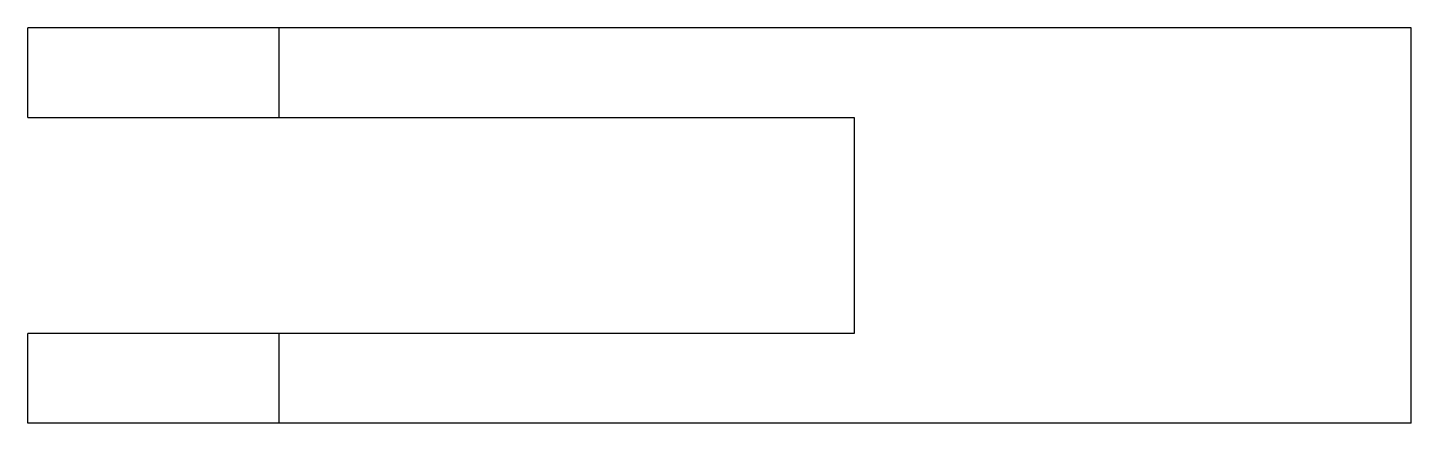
# Model space of a CAD drawing. Header units: metres. Extents: x -26 to 51, y -22 to 0.
import ezdxf

# ---------------------------------------------------------------- set-up
doc = ezdxf.new("R2010")
doc.units = ezdxf.units.M

msp = doc.modelspace()

# ---------------------------------------------------------------- linework, layer by layer
for points in [[(-26, -5), (-26, -4.9), (-26, -4.8), (-26, -4.7), (-26, -4.6), (-26, -4.5), (-26, -4.4), (-26, -4.3), (-26, -4.2), (-26, -4.1), (-26, -4), (-26, -3.9), (-26, -3.8), (-26, -3.7), (-26, -3.6), (-26, -3.5), (-26, -3.4), (-26, -3.3), (-26, -3.2), (-26, -3.1), (-26, -3), (-26, -2.9), (-26, -2.8), (-26, -2.7), (-26, -2.6), (-26, -2.5), (-26, -2.4), (-26, -2.3), (-26, -2.2), (-26, -2.1), (-26, -2), (-26, -1.9), (-26, -1.8), (-26, -1.7), (-26, -1.6), (-26, -1.5), (-26, -1.4), (-26, -1.3), (-26, -1.2), (-26, -1.1), (-26, -1), (-26, -0.9), (-26, -0.8), (-26, -0.7), (-26, -0.6), (-26, -0.5), (-26, -0.4), (-26, -0.3), (-26, -0.2), (-26, -0.1), (-26, 0)], [(-12, 0), (-12.049, 0), (-12.098, 0), (-12.147, 0), (-12.238, 0), (-12.383, 0), (-12.528, 0), (-12.673, 0), (-12.893, 0), (-13.127, 0), (-13.36, 0), (-13.616, 0), (-13.926, 0), (-14.237, 0), (-14.547, 0), (-14.901, 0), (-15.273, 0), (-15.644, 0), (-16.022, 0), (-16.436, 0), (-16.851, 0), (-17.265, 0), (-17.692, 0), (-18.128, 0), (-18.564, 0), (-19, 0), (-19.436, 0), (-19.872, 0), (-20.308, 0), (-20.735, 0), (-21.149, 0), (-21.564, 0), (-21.978, 0), (-22.356, 0), (-22.727, 0), (-23.099, 0), (-23.453, 0), (-23.763, 0), (-24.074, 0), (-24.384, 0), (-24.64, 0), (-24.873, 0), (-25.107, 0), (-25.327, 0), (-25.472, 0), (-25.617, 0), (-25.762, 0), (-25.853, 0), (-25.902, 0), (-25.951, 0), (-26, 0)], [(-12, -5), (-12, -4.9), (-12, -4.8), (-12, -4.7), (-12, -4.6), (-12, -4.5), (-12, -4.4), (-12, -4.3), (-12, -4.2), (-12, -4.1), (-12, -4), (-12, -3.9), (-12, -3.8), (-12, -3.7), (-12, -3.6), (-12, -3.5), (-12, -3.4), (-12, -3.3), (-12, -3.2), (-12, -3.1), (-12, -3), (-12, -2.9), (-12, -2.8), (-12, -2.7), (-12, -2.6), (-12, -2.5), (-12, -2.4), (-12, -2.3), (-12, -2.2), (-12, -2.1), (-12, -2), (-12, -1.9), (-12, -1.8), (-12, -1.7), (-12, -1.6), (-12, -1.5), (-12, -1.4), (-12, -1.3), (-12, -1.2), (-12, -1.1), (-12, -1), (-12, -0.9), (-12, -0.8), (-12, -0.7), (-12, -0.6), (-12, -0.5), (-12, -0.4), (-12, -0.3), (-12, -0.2), (-12, -0.1), (-12, 0)], [(51, 0), (49.74, 0), (48.48, 0), (47.22, 0), (45.96, 0), (44.7, 0), (43.44, 0), (42.18, 0), (40.92, 0), (39.66, 0), (38.4, 0), (37.14, 0), (35.88, 0), (34.62, 0), (33.36, 0), (32.1, 0), (30.84, 0), (29.58, 0), (28.32, 0), (27.06, 0), (25.8, 0), (24.54, 0), (23.28, 0), (22.02, 0), (20.76, 0), (19.5, 0), (18.24, 0), (16.98, 0), (15.72, 0), (14.46, 0), (13.2, 0), (11.94, 0), (10.68, 0), (9.42, 0), (8.16, 0), (6.9, 0), (5.64, 0), (4.38, 0), (3.12, 0), (1.86, 0), (0.6, 0), (-0.66, 0), (-1.92, 0), (-3.18, 0), (-4.44, 0), (-5.7, 0), (-6.96, 0), (-8.22, 0), (-9.48, 0), (-10.74, 0), (-12, 0)], [(51, -22), (51, -21.56), (51, -21.12), (51, -20.68), (51, -20.24), (51, -19.8), (51, -19.36), (51, -18.92), (51, -18.48), (51, -18.04), (51, -17.6), (51, -17.16), (51, -16.72), (51, -16.28), (51, -15.84), (51, -15.4), (51, -14.96), (51, -14.52), (51, -14.08), (51, -13.64), (51, -13.2), (51, -12.76), (51, -12.32), (51, -11.88), (51, -11.44), (51, -11), (51, -10.56), (51, -10.12), (51, -9.68), (51, -9.24), (51, -8.8), (51, -8.36), (51, -7.92), (51, -7.48), (51, -7.04), (51, -6.6), (51, -6.16), (51, -5.72), (51, -5.28), (51, -4.84), (51, -4.4), (51, -3.96), (51, -3.52), (51, -3.08), (51, -2.64), (51, -2.2), (51, -1.76), (51, -1.32), (51, -0.88), (51, -0.44), (51, 0)], [(-26, -5), (-25.951, -5), (-25.902, -5), (-25.853, -5), (-25.762, -5), (-25.617, -5), (-25.472, -5), (-25.327, -5), (-25.107, -5), (-24.873, -5), (-24.64, -5), (-24.384, -5), (-24.074, -5), (-23.763, -5), (-23.453, -5), (-23.099, -5), (-22.727, -5), (-22.356, -5), (-21.978, -5), (-21.564, -5), (-21.149, -5), (-20.735, -5), (-20.308, -5), (-19.872, -5), (-19.436, -5), (-19, -5), (-18.564, -5), (-18.128, -5), (-17.692, -5), (-17.265, -5), (-16.851, -5), (-16.436, -5), (-16.022, -5), (-15.644, -5), (-15.273, -5), (-14.901, -5), (-14.547, -5), (-14.237, -5), (-13.926, -5), (-13.616, -5), (-13.36, -5), (-13.127, -5), (-12.893, -5), (-12.673, -5), (-12.528, -5), (-12.383, -5), (-12.238, -5), (-12.147, -5), (-12.098, -5), (-12.049, -5), (-12, -5)], [(-12, -5), (-11.36, -5), (-10.72, -5), (-10.08, -5), (-9.44, -5), (-8.8, -5), (-8.16, -5), (-7.52, -5), (-6.88, -5), (-6.24, -5), (-5.6, -5), (-4.96, -5), (-4.32, -5), (-3.68, -5), (-3.04, -5), (-2.4, -5), (-1.76, -5), (-1.12, -5), (-0.48, -5), (0.16, -5), (0.8, -5), (1.44, -5), (2.08, -5), (2.72, -5), (3.36, -5), (4, -5), (4.64, -5), (5.28, -5), (5.92, -5), (6.56, -5), (7.2, -5), (7.84, -5), (8.48, -5), (9.12, -5), (9.76, -5), (10.4, -5), (11.04, -5), (11.68, -5), (12.32, -5), (12.96, -5), (13.6, -5), (14.24, -5), (14.88, -5), (15.52, -5), (16.16, -5), (16.8, -5), (17.44, -5), (18.08, -5), (18.72, -5), (19.36, -5), (20, -5)], [(20, -5), (20, -5.24), (20, -5.48), (20, -5.72), (20, -5.96), (20, -6.2), (20, -6.44), (20, -6.68), (20, -6.92), (20, -7.16), (20, -7.4), (20, -7.64), (20, -7.88), (20, -8.12), (20, -8.36), (20, -8.6), (20, -8.84), (20, -9.08), (20, -9.32), (20, -9.56), (20, -9.8), (20, -10.04), (20, -10.28), (20, -10.52), (20, -10.76), (20, -11), (20, -11.24), (20, -11.48), (20, -11.72), (20, -11.96), (20, -12.2), (20, -12.44), (20, -12.68), (20, -12.92), (20, -13.16), (20, -13.4), (20, -13.64), (20, -13.88), (20, -14.12), (20, -14.36), (20, -14.6), (20, -14.84), (20, -15.08), (20, -15.32), (20, -15.56), (20, -15.8), (20, -16.04), (20, -16.28), (20, -16.52), (20, -16.76), (20, -17)], [(-12, -17), (-12.049, -17), (-12.098, -17), (-12.147, -17), (-12.238, -17), (-12.383, -17), (-12.528, -17), (-12.673, -17), (-12.893, -17), (-13.127, -17), (-13.36, -17), (-13.616, -17), (-13.926, -17), (-14.237, -17), (-14.547, -17), (-14.901, -17), (-15.273, -17), (-15.644, -17), (-16.022, -17), (-16.436, -17), (-16.851, -17), (-17.265, -17), (-17.692, -17), (-18.128, -17), (-18.564, -17), (-19, -17), (-19.436, -17), (-19.872, -17), (-20.308, -17), (-20.735, -17), (-21.149, -17), (-21.564, -17), (-21.978, -17), (-22.356, -17), (-22.727, -17), (-23.099, -17), (-23.453, -17), (-23.763, -17), (-24.074, -17), (-24.384, -17), (-24.64, -17), (-24.873, -17), (-25.107, -17), (-25.327, -17), (-25.472, -17), (-25.617, -17), (-25.762, -17), (-25.853, -17), (-25.902, -17), (-25.951, -17), (-26, -17)], [(-26, -22), (-26, -21.9), (-26, -21.8), (-26, -21.7), (-26, -21.6), (-26, -21.5), (-26, -21.4), (-26, -21.3), (-26, -21.2), (-26, -21.1), (-26, -21), (-26, -20.9), (-26, -20.8), (-26, -20.7), (-26, -20.6), (-26, -20.5), (-26, -20.4), (-26, -20.3), (-26, -20.2), (-26, -20.1), (-26, -20), (-26, -19.9), (-26, -19.8), (-26, -19.7), (-26, -19.6), (-26, -19.5), (-26, -19.4), (-26, -19.3), (-26, -19.2), (-26, -19.1), (-26, -19), (-26, -18.9), (-26, -18.8), (-26, -18.7), (-26, -18.6), (-26, -18.5), (-26, -18.4), (-26, -18.3), (-26, -18.2), (-26, -18.1), (-26, -18), (-26, -17.9), (-26, -17.8), (-26, -17.7), (-26, -17.6), (-26, -17.5), (-26, -17.4), (-26, -17.3), (-26, -17.2), (-26, -17.1), (-26, -17)], [(20, -17), (19.36, -17), (18.72, -17), (18.08, -17), (17.44, -17), (16.8, -17), (16.16, -17), (15.52, -17), (14.88, -17), (14.24, -17), (13.6, -17), (12.96, -17), (12.32, -17), (11.68, -17), (11.04, -17), (10.4, -17), (9.76, -17), (9.12, -17), (8.48, -17), (7.84, -17), (7.2, -17), (6.56, -17), (5.92, -17), (5.28, -17), (4.64, -17), (4, -17), (3.36, -17), (2.72, -17), (2.08, -17), (1.44, -17), (0.8, -17), (0.16, -17), (-0.48, -17), (-1.12, -17), (-1.76, -17), (-2.4, -17), (-3.04, -17), (-3.68, -17), (-4.32, -17), (-4.96, -17), (-5.6, -17), (-6.24, -17), (-6.88, -17), (-7.52, -17), (-8.16, -17), (-8.8, -17), (-9.44, -17), (-10.08, -17), (-10.72, -17), (-11.36, -17), (-12, -17)], [(-12, -22), (-12, -21.9), (-12, -21.8), (-12, -21.7), (-12, -21.6), (-12, -21.5), (-12, -21.4), (-12, -21.3), (-12, -21.2), (-12, -21.1), (-12, -21), (-12, -20.9), (-12, -20.8), (-12, -20.7), (-12, -20.6), (-12, -20.5), (-12, -20.4), (-12, -20.3), (-12, -20.2), (-12, -20.1), (-12, -20), (-12, -19.9), (-12, -19.8), (-12, -19.7), (-12, -19.6), (-12, -19.5), (-12, -19.4), (-12, -19.3), (-12, -19.2), (-12, -19.1), (-12, -19), (-12, -18.9), (-12, -18.8), (-12, -18.7), (-12, -18.6), (-12, -18.5), (-12, -18.4), (-12, -18.3), (-12, -18.2), (-12, -18.1), (-12, -18), (-12, -17.9), (-12, -17.8), (-12, -17.7), (-12, -17.6), (-12, -17.5), (-12, -17.4), (-12, -17.3), (-12, -17.2), (-12, -17.1), (-12, -17)], [(-12, -22), (-12.049, -22), (-12.098, -22), (-12.147, -22), (-12.238, -22), (-12.383, -22), (-12.528, -22), (-12.673, -22), (-12.893, -22), (-13.127, -22), (-13.36, -22), (-13.616, -22), (-13.926, -22), (-14.237, -22), (-14.547, -22), (-14.901, -22), (-15.273, -22), (-15.644, -22), (-16.022, -22), (-16.436, -22), (-16.851, -22), (-17.265, -22), (-17.692, -22), (-18.128, -22), (-18.564, -22), (-19, -22), (-19.436, -22), (-19.872, -22), (-20.308, -22), (-20.735, -22), (-21.149, -22), (-21.564, -22), (-21.978, -22), (-22.356, -22), (-22.727, -22), (-23.099, -22), (-23.453, -22), (-23.763, -22), (-24.074, -22), (-24.384, -22), (-24.64, -22), (-24.873, -22), (-25.107, -22), (-25.327, -22), (-25.472, -22), (-25.617, -22), (-25.762, -22), (-25.853, -22), (-25.902, -22), (-25.951, -22), (-26, -22)], [(51, -22), (49.74, -22), (48.48, -22), (47.22, -22), (45.96, -22), (44.7, -22), (43.44, -22), (42.18, -22), (40.92, -22), (39.66, -22), (38.4, -22), (37.14, -22), (35.88, -22), (34.62, -22), (33.36, -22), (32.1, -22), (30.84, -22), (29.58, -22), (28.32, -22), (27.06, -22), (25.8, -22), (24.54, -22), (23.28, -22), (22.02, -22), (20.76, -22), (19.5, -22), (18.24, -22), (16.98, -22), (15.72, -22), (14.46, -22), (13.2, -22), (11.94, -22), (10.68, -22), (9.42, -22), (8.16, -22), (6.9, -22), (5.64, -22), (4.38, -22), (3.12, -22), (1.86, -22), (0.6, -22), (-0.66, -22), (-1.92, -22), (-3.18, -22), (-4.44, -22), (-5.7, -22), (-6.96, -22), (-8.22, -22), (-9.48, -22), (-10.74, -22), (-12, -22)]]:
    msp.add_lwpolyline(points)

doc.saveas('drawing.dxf')
